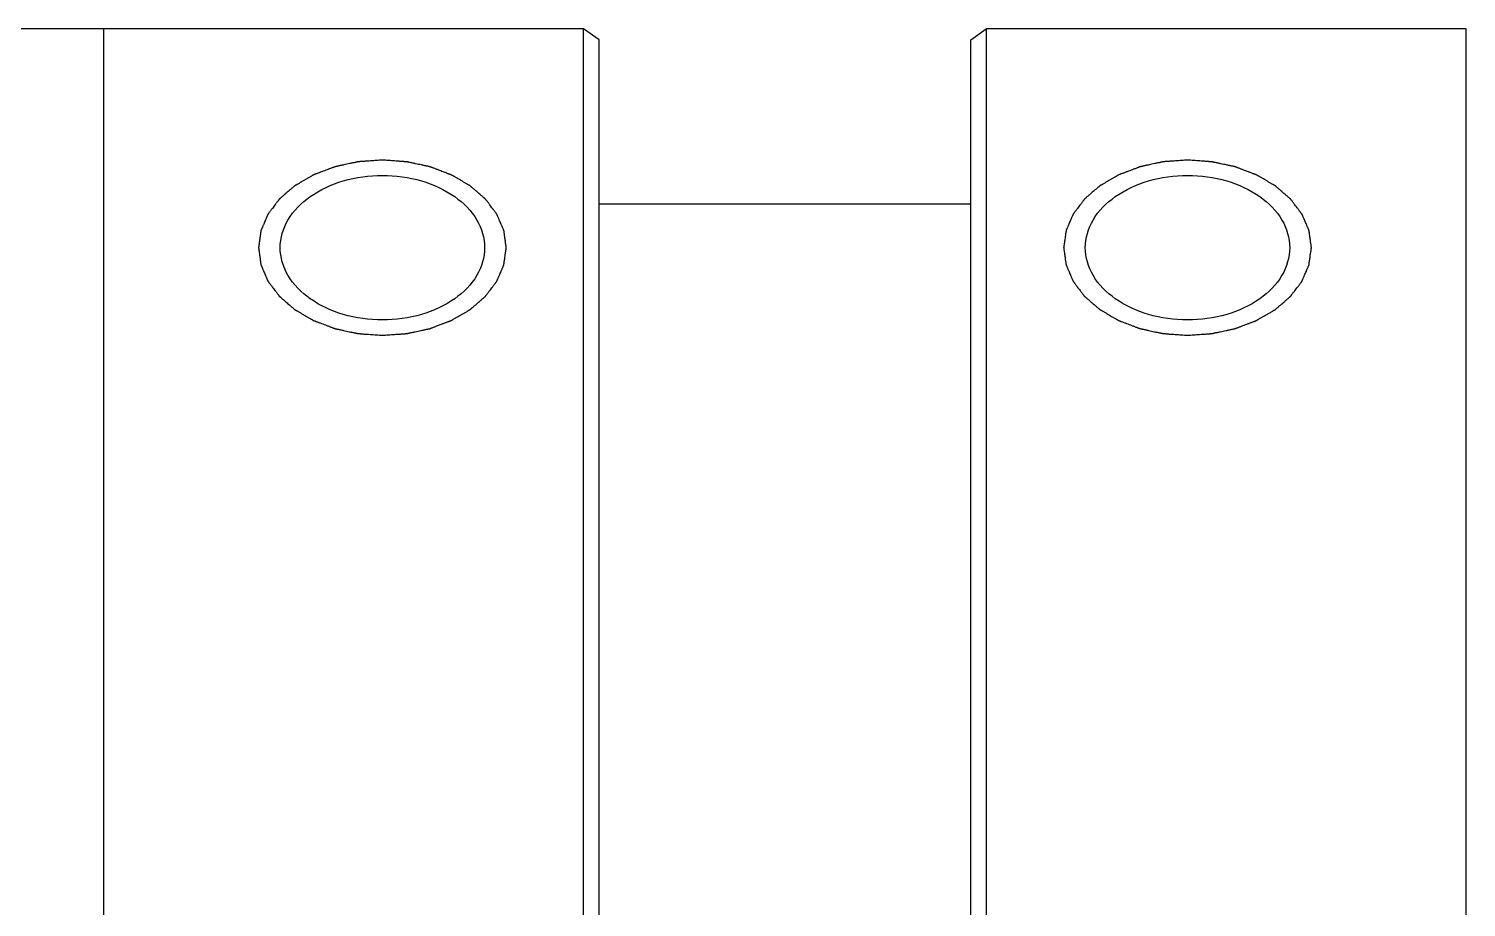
# Model space of a CAD drawing. Header units: millimetres. Extents: x 0 to 594, y 0 to 420.
# Drawn here: x 491.31 to 502.91, y 381.28 to 388.37 of the extents above; entities that cross this region are included whole.
import ezdxf

# ---------------------------------------------------------------- set-up
doc = ezdxf.new("R2010")
doc.units = ezdxf.units.MM
doc.header["$LTSCALE"] = 32.67
doc.layers.get('0').update_dxf_attribs({"linetype": 'CONTINUOUS'})
doc.layers.add('AXIS', color=7, linetype='CONTINUOUS')

msp = doc.modelspace()

# ---------------------------------------------------------------- linework, layer by layer
at = {"color": 7, "linetype": 'CONTINUOUS'}
for p, q in [((495.789, 388.373), (485.914, 388.373)), ((491.914, 332.038), (491.914, 388.373)), ((495.789, 376.087), (495.789, 388.373)), ((495.914, 388.284), (495.789, 388.373)), ((498.914, 388.284), (499.039, 388.373)), ((499.039, 388.373), (499.039, 376.087)), ((502.914, 388.373), (499.039, 388.373)), ((502.914, 332.038), (502.914, 388.373)), ((495.914, 374.584), (495.914, 388.284)), ((498.914, 374.584), (498.914, 388.284)), ((495.914, 386.959), (498.914, 386.959))]:
    msp.add_line(p, q, dxfattribs=at)
at = {"color": 2, "linetype": 'CONTINUOUS'}
for points in [[(494.164, 387.312), (494.148, 387.311), (494.124, 387.309), (494.091, 387.307), (494.067, 387.305), (494.047, 387.304), (494.031, 387.303), (494.019, 387.302), (494.006, 387.301), (493.996, 387.3), (493.988, 387.3), (493.983, 387.3), (493.979, 387.299), (493.976, 387.299), (493.974, 387.299), (493.972, 387.299), (493.97, 387.299), (493.969, 387.298), (493.967, 387.298), (493.964, 387.297), (493.961, 387.297), (493.957, 387.296), (493.952, 387.295), (493.945, 387.293), (493.935, 387.291), (493.923, 387.289), (493.912, 387.286), (493.896, 387.283), (493.877, 387.279), (493.857, 387.275), (493.842, 387.271), (493.83, 387.269), (493.818, 387.266), (493.808, 387.264), (493.801, 387.262), (493.796, 387.261), (493.792, 387.261), (493.789, 387.26), (493.787, 387.259), (493.785, 387.259), (493.784, 387.259), (493.783, 387.259), (493.782, 387.258), (493.782, 387.258), (493.78, 387.258), (493.778, 387.257), (493.775, 387.256), (493.771, 387.254), (493.767, 387.253), (493.76, 387.25), (493.751, 387.247), (493.74, 387.243), (493.729, 387.238), (493.715, 387.233), (493.697, 387.226), (493.679, 387.22), (493.665, 387.214), (493.654, 387.21), (493.643, 387.206), (493.634, 387.203), (493.627, 387.2), (493.622, 387.198), (493.619, 387.197), (493.616, 387.196), (493.614, 387.195), (493.612, 387.195), (493.612, 387.194), (493.611, 387.194), (493.61, 387.194), (493.609, 387.193), (493.608, 387.192), (493.606, 387.191), (493.604, 387.19), (493.6, 387.188), (493.596, 387.186), (493.59, 387.182), (493.582, 387.177), (493.572, 387.172), (493.563, 387.166), (493.55, 387.159), (493.534, 387.149), (493.518, 387.14), (493.505, 387.133), (493.496, 387.127), (493.486, 387.122), (493.478, 387.117), (493.472, 387.113), (493.468, 387.111), (493.464, 387.109), (493.462, 387.108), (493.46, 387.107), (493.459, 387.106), (493.458, 387.105), (493.457, 387.105), (493.457, 387.105), (493.456, 387.104), (493.455, 387.103), (493.453, 387.102), (493.451, 387.1), (493.449, 387.098), (493.445, 387.095), (493.44, 387.091), (493.434, 387.085), (493.426, 387.078), (493.418, 387.072), (493.408, 387.063), (493.395, 387.052), (493.382, 387.041), (493.372, 387.032), (493.364, 387.025), (493.356, 387.018), (493.35, 387.013), (493.345, 387.008), (493.342, 387.006), (493.339, 387.003), (493.337, 387.002), (493.335, 387), (493.334, 386.999), (493.334, 386.999), (493.333, 386.998), (493.333, 386.998), (493.332, 386.997), (493.332, 386.996), (493.33, 386.995), (493.329, 386.993), (493.327, 386.99), (493.325, 386.987), (493.321, 386.982), (493.316, 386.976), (493.31, 386.968), (493.304, 386.96), (493.297, 386.95), (493.287, 386.938), (493.278, 386.925), (493.27, 386.915), (493.264, 386.907), (493.258, 386.9), (493.253, 386.893), (493.25, 386.888), (493.247, 386.885), (493.245, 386.882), (493.244, 386.881), (493.243, 386.879), (493.242, 386.878), (493.241, 386.877), (493.241, 386.877), (493.241, 386.876), (493.24, 386.876), (493.24, 386.874), (493.239, 386.873), (493.238, 386.871), (493.237, 386.868), (493.236, 386.864), (493.233, 386.859), (493.23, 386.852), (493.227, 386.844), (493.223, 386.835), (493.218, 386.824), (493.212, 386.811), (493.207, 386.797), (493.202, 386.786), (493.198, 386.778), (493.195, 386.769), (493.192, 386.763), (493.189, 386.757), (493.188, 386.754), (493.187, 386.751), (493.186, 386.749), (493.185, 386.747), (493.184, 386.746), (493.184, 386.745), (493.184, 386.745), (493.184, 386.744), (493.184, 386.743), (493.184, 386.742), (493.183, 386.74), (493.183, 386.738), (493.183, 386.735), (493.182, 386.732), (493.181, 386.726), (493.18, 386.719), (493.179, 386.71), (493.178, 386.701), (493.176, 386.689), (493.174, 386.675), (493.172, 386.66), (493.17, 386.649), (493.169, 386.64), (493.168, 386.631), (493.167, 386.624), (493.166, 386.618), (493.166, 386.614), (493.165, 386.612), (493.165, 386.609), (493.165, 386.608), (493.164, 386.606), (493.164, 386.606), (493.164, 386.605), (493.164, 386.604), (493.164, 386.604), (493.165, 386.602), (493.165, 386.601), (493.165, 386.599), (493.166, 386.596), (493.166, 386.592), (493.167, 386.586), (493.168, 386.579), (493.169, 386.571), (493.17, 386.562), (493.172, 386.551), (493.174, 386.536), (493.176, 386.522), (493.177, 386.511), (493.178, 386.502), (493.18, 386.493), (493.181, 386.486), (493.181, 386.481), (493.182, 386.477), (493.182, 386.474), (493.183, 386.472), (493.183, 386.47), (493.183, 386.469), (493.183, 386.468), (493.183, 386.468), (493.183, 386.467), (493.184, 386.466), (493.184, 386.465), (493.185, 386.464), (493.186, 386.461), (493.187, 386.459), (493.189, 386.455), (493.191, 386.45), (493.194, 386.443), (493.197, 386.435), (493.201, 386.426), (493.206, 386.415), (493.211, 386.402), (493.217, 386.388), (493.222, 386.377), (493.226, 386.369), (493.229, 386.36), (493.232, 386.353), (493.234, 386.348), (493.236, 386.344), (493.237, 386.342), (493.238, 386.34), (493.239, 386.338), (493.239, 386.337), (493.239, 386.336), (493.24, 386.336), (493.24, 386.335), (493.24, 386.334), (493.241, 386.333), (493.243, 386.332), (493.244, 386.33), (493.246, 386.327), (493.248, 386.324), (493.252, 386.319), (493.257, 386.313), (493.263, 386.305), (493.268, 386.297), (493.276, 386.287), (493.285, 386.275), (493.295, 386.262), (493.303, 386.252), (493.308, 386.244), (493.314, 386.237), (493.319, 386.23), (493.323, 386.225), (493.325, 386.222), (493.327, 386.219), (493.328, 386.217), (493.33, 386.216), (493.33, 386.215), (493.331, 386.214), (493.331, 386.214), (493.332, 386.213), (493.332, 386.213), (493.334, 386.212), (493.335, 386.21), (493.337, 386.209), (493.34, 386.206), (493.343, 386.203), (493.348, 386.199), (493.355, 386.193), (493.363, 386.187), (493.371, 386.18), (493.381, 386.171), (493.394, 386.159), (493.407, 386.148), (493.418, 386.139), (493.426, 386.132), (493.434, 386.125), (493.44, 386.12), (493.445, 386.115), (493.449, 386.112), (493.451, 386.11), (493.453, 386.108), (493.455, 386.107), (493.456, 386.106), (493.457, 386.105), (493.457, 386.105), (493.458, 386.105), (493.458, 386.104), (493.46, 386.103), (493.462, 386.102), (493.464, 386.101), (493.467, 386.099), (493.471, 386.097), (493.478, 386.093), (493.485, 386.089), (493.495, 386.083), (493.504, 386.078), (493.517, 386.07), (493.533, 386.061), (493.548, 386.052), (493.561, 386.045), (493.57, 386.039), (493.58, 386.034), (493.587, 386.029), (493.594, 386.026), (493.598, 386.023), (493.601, 386.021), (493.603, 386.02), (493.605, 386.019), (493.607, 386.018), (493.607, 386.018), (493.608, 386.017), (493.609, 386.017), (493.609, 386.017), (493.611, 386.016), (493.613, 386.015), (493.616, 386.014), (493.62, 386.013), (493.624, 386.011), (493.631, 386.009), (493.64, 386.005), (493.651, 386.001), (493.662, 385.997), (493.676, 385.992), (493.694, 385.985), (493.712, 385.978), (493.726, 385.973), (493.737, 385.968), (493.748, 385.964), (493.757, 385.961), (493.764, 385.958), (493.768, 385.957), (493.772, 385.955), (493.775, 385.954), (493.777, 385.953), (493.778, 385.953), (493.779, 385.952), (493.78, 385.952), (493.781, 385.952), (493.782, 385.952), (493.783, 385.951), (493.786, 385.951), (493.789, 385.95), (493.793, 385.949), (493.797, 385.948), (493.805, 385.947), (493.815, 385.945), (493.827, 385.942), (493.838, 385.94), (493.854, 385.936), (493.873, 385.932), (493.893, 385.928), (493.908, 385.924), (493.92, 385.922), (493.932, 385.919), (493.941, 385.917), (493.949, 385.916), (493.954, 385.915), (493.958, 385.914), (493.961, 385.913), (493.963, 385.913), (493.965, 385.912), (493.967, 385.912), (493.968, 385.912), (493.97, 385.912), (493.973, 385.911), (493.976, 385.911), (493.98, 385.911), (493.985, 385.911), (493.993, 385.91), (494.004, 385.909), (494.016, 385.908), (494.028, 385.907), (494.045, 385.906), (494.065, 385.905), (494.09, 385.903), (494.123, 385.901), (494.148, 385.899), (494.164, 385.898)], [(494.164, 385.898), (494.18, 385.899), (494.205, 385.901), (494.237, 385.903), (494.261, 385.905), (494.282, 385.906), (494.298, 385.907), (494.31, 385.908), (494.322, 385.909), (494.332, 385.91), (494.34, 385.91), (494.345, 385.91), (494.349, 385.911), (494.352, 385.911), (494.355, 385.911), (494.357, 385.911), (494.358, 385.911), (494.36, 385.912), (494.362, 385.912), (494.364, 385.913), (494.367, 385.913), (494.371, 385.914), (494.376, 385.915), (494.384, 385.917), (494.393, 385.919), (494.405, 385.921), (494.417, 385.924), (494.432, 385.927), (494.452, 385.931), (494.471, 385.935), (494.487, 385.939), (494.499, 385.941), (494.51, 385.944), (494.52, 385.946), (494.528, 385.947), (494.533, 385.949), (494.537, 385.949), (494.539, 385.95), (494.542, 385.951), (494.544, 385.951), (494.545, 385.951), (494.545, 385.951), (494.546, 385.951), (494.547, 385.952), (494.548, 385.952), (494.551, 385.953), (494.553, 385.954), (494.557, 385.956), (494.561, 385.957), (494.569, 385.96), (494.578, 385.963), (494.588, 385.967), (494.599, 385.971), (494.613, 385.977), (494.631, 385.984), (494.649, 385.99), (494.664, 385.996), (494.675, 386), (494.685, 386.004), (494.694, 386.007), (494.701, 386.01), (494.706, 386.012), (494.71, 386.013), (494.712, 386.014), (494.714, 386.015), (494.716, 386.015), (494.717, 386.016), (494.718, 386.016), (494.718, 386.016), (494.719, 386.017), (494.72, 386.018), (494.722, 386.019), (494.725, 386.02), (494.728, 386.022), (494.732, 386.024), (494.738, 386.028), (494.746, 386.033), (494.756, 386.038), (494.766, 386.044), (494.778, 386.051), (494.794, 386.06), (494.81, 386.07), (494.823, 386.077), (494.833, 386.083), (494.842, 386.088), (494.851, 386.093), (494.857, 386.097), (494.861, 386.099), (494.864, 386.101), (494.867, 386.102), (494.869, 386.103), (494.87, 386.104), (494.871, 386.105), (494.871, 386.105), (494.872, 386.105), (494.872, 386.106), (494.874, 386.107), (494.875, 386.108), (494.877, 386.11), (494.88, 386.112), (494.883, 386.115), (494.888, 386.119), (494.895, 386.125), (494.902, 386.132), (494.91, 386.138), (494.92, 386.147), (494.933, 386.158), (494.946, 386.169), (494.956, 386.178), (494.964, 386.185), (494.972, 386.192), (494.978, 386.197), (494.984, 386.202), (494.987, 386.204), (494.989, 386.207), (494.991, 386.208), (494.993, 386.21), (494.994, 386.211), (494.995, 386.211), (494.995, 386.212), (494.996, 386.212), (494.996, 386.213), (494.997, 386.214), (494.998, 386.215), (495, 386.217), (495.001, 386.22), (495.004, 386.223), (495.008, 386.228), (495.012, 386.234), (495.018, 386.242), (495.024, 386.25), (495.032, 386.26), (495.041, 386.272), (495.051, 386.285), (495.059, 386.295), (495.064, 386.303), (495.07, 386.31), (495.075, 386.317), (495.079, 386.322), (495.081, 386.325), (495.083, 386.328), (495.085, 386.329), (495.086, 386.331), (495.087, 386.332), (495.087, 386.333), (495.087, 386.333), (495.088, 386.334), (495.088, 386.334), (495.088, 386.336), (495.089, 386.337), (495.09, 386.339), (495.091, 386.342), (495.093, 386.346), (495.095, 386.351), (495.098, 386.358), (495.102, 386.366), (495.105, 386.374), (495.11, 386.385), (495.116, 386.399), (495.122, 386.413), (495.127, 386.424), (495.13, 386.432), (495.134, 386.44), (495.137, 386.447), (495.139, 386.453), (495.141, 386.456), (495.142, 386.459), (495.143, 386.461), (495.143, 386.463), (495.144, 386.464), (495.144, 386.465), (495.145, 386.465), (495.145, 386.466), (495.145, 386.466), (495.145, 386.468), (495.145, 386.47), (495.145, 386.472), (495.146, 386.475), (495.146, 386.478), (495.147, 386.484), (495.148, 386.491), (495.149, 386.5), (495.151, 386.509), (495.152, 386.521), (495.154, 386.535), (495.156, 386.55), (495.158, 386.561), (495.159, 386.57), (495.161, 386.579), (495.162, 386.586), (495.162, 386.592), (495.163, 386.596), (495.163, 386.598), (495.164, 386.601), (495.164, 386.602), (495.164, 386.604), (495.164, 386.604), (495.164, 386.605), (495.164, 386.606), (495.164, 386.606), (495.164, 386.607), (495.164, 386.609), (495.163, 386.611), (495.163, 386.614), (495.162, 386.618), (495.162, 386.624), (495.161, 386.631), (495.159, 386.639), (495.158, 386.648), (495.157, 386.659), (495.155, 386.674), (495.153, 386.688), (495.151, 386.699), (495.15, 386.708), (495.149, 386.717), (495.148, 386.724), (495.147, 386.729), (495.146, 386.733), (495.146, 386.736), (495.146, 386.738), (495.146, 386.74), (495.145, 386.741), (495.145, 386.742), (495.145, 386.742), (495.145, 386.743), (495.145, 386.744), (495.144, 386.745), (495.143, 386.746), (495.143, 386.749), (495.141, 386.751), (495.14, 386.755), (495.138, 386.76), (495.135, 386.767), (495.131, 386.775), (495.128, 386.784), (495.123, 386.795), (495.117, 386.808), (495.111, 386.822), (495.106, 386.833), (495.103, 386.841), (495.099, 386.85), (495.096, 386.857), (495.094, 386.862), (495.093, 386.865), (495.091, 386.868), (495.091, 386.87), (495.09, 386.872), (495.089, 386.873), (495.089, 386.874), (495.089, 386.874), (495.088, 386.875), (495.088, 386.876), (495.087, 386.877), (495.086, 386.878), (495.084, 386.88), (495.083, 386.883), (495.08, 386.886), (495.076, 386.891), (495.072, 386.897), (495.066, 386.905), (495.06, 386.913), (495.052, 386.923), (495.043, 386.935), (495.033, 386.948), (495.026, 386.958), (495.02, 386.966), (495.014, 386.973), (495.01, 386.98), (495.006, 386.985), (495.003, 386.988), (495.001, 386.991), (495, 386.992), (494.999, 386.994), (494.998, 386.995), (494.997, 386.996), (494.997, 386.996), (494.997, 386.997), (494.996, 386.997), (494.995, 386.998), (494.993, 387), (494.991, 387.001), (494.989, 387.004), (494.985, 387.006), (494.98, 387.011), (494.974, 387.017), (494.966, 387.023), (494.958, 387.03), (494.947, 387.039), (494.934, 387.051), (494.921, 387.062), (494.911, 387.071), (494.903, 387.078), (494.895, 387.085), (494.888, 387.09), (494.883, 387.095), (494.88, 387.098), (494.877, 387.1), (494.875, 387.102), (494.874, 387.103), (494.872, 387.104), (494.872, 387.105), (494.871, 387.105), (494.871, 387.105), (494.87, 387.106), (494.869, 387.107), (494.867, 387.108), (494.864, 387.109), (494.861, 387.111), (494.857, 387.113), (494.851, 387.117), (494.843, 387.121), (494.834, 387.127), (494.824, 387.132), (494.812, 387.14), (494.796, 387.149), (494.78, 387.158), (494.768, 387.165), (494.758, 387.171), (494.749, 387.176), (494.741, 387.181), (494.735, 387.184), (494.731, 387.187), (494.728, 387.188), (494.725, 387.19), (494.723, 387.191), (494.722, 387.192), (494.721, 387.192), (494.721, 387.193), (494.72, 387.193), (494.719, 387.193), (494.717, 387.194), (494.715, 387.195), (494.712, 387.196), (494.709, 387.197), (494.704, 387.199), (494.697, 387.201), (494.688, 387.205), (494.678, 387.209), (494.667, 387.213), (494.652, 387.218), (494.635, 387.225), (494.617, 387.232), (494.602, 387.237), (494.592, 387.241), (494.581, 387.246), (494.572, 387.249), (494.565, 387.252), (494.56, 387.253), (494.557, 387.255), (494.554, 387.256), (494.552, 387.257), (494.55, 387.257), (494.549, 387.258), (494.549, 387.258), (494.548, 387.258), (494.547, 387.258), (494.545, 387.259), (494.543, 387.259), (494.54, 387.26), (494.536, 387.261), (494.531, 387.262), (494.523, 387.263), (494.514, 387.265), (494.502, 387.268), (494.49, 387.27), (494.475, 387.274), (494.455, 387.278), (494.436, 387.282), (494.42, 387.286), (494.409, 387.288), (494.397, 387.291), (494.387, 387.293), (494.379, 387.294), (494.375, 387.295), (494.371, 387.296), (494.368, 387.297), (494.365, 387.297), (494.363, 387.298), (494.362, 387.298), (494.36, 387.298), (494.358, 387.298), (494.356, 387.299), (494.353, 387.299), (494.348, 387.299), (494.343, 387.299), (494.335, 387.3), (494.325, 387.301), (494.312, 387.302), (494.3, 387.302), (494.284, 387.304), (494.263, 387.305), (494.238, 387.307), (494.205, 387.309), (494.181, 387.311), (494.164, 387.312)], [(500.664, 387.312), (500.648, 387.311), (500.624, 387.309), (500.591, 387.307), (500.567, 387.305), (500.547, 387.304), (500.531, 387.303), (500.519, 387.302), (500.506, 387.301), (500.496, 387.3), (500.488, 387.3), (500.483, 387.3), (500.479, 387.299), (500.476, 387.299), (500.474, 387.299), (500.472, 387.299), (500.47, 387.299), (500.469, 387.298), (500.467, 387.298), (500.464, 387.297), (500.461, 387.297), (500.457, 387.296), (500.452, 387.295), (500.445, 387.293), (500.435, 387.291), (500.423, 387.289), (500.412, 387.286), (500.396, 387.283), (500.377, 387.279), (500.357, 387.275), (500.342, 387.271), (500.33, 387.269), (500.318, 387.266), (500.308, 387.264), (500.301, 387.262), (500.296, 387.261), (500.292, 387.261), (500.289, 387.26), (500.287, 387.259), (500.285, 387.259), (500.284, 387.259), (500.283, 387.259), (500.282, 387.258), (500.282, 387.258), (500.28, 387.258), (500.278, 387.257), (500.275, 387.256), (500.271, 387.254), (500.267, 387.253), (500.26, 387.25), (500.251, 387.247), (500.24, 387.243), (500.229, 387.238), (500.215, 387.233), (500.197, 387.226), (500.179, 387.22), (500.165, 387.214), (500.154, 387.21), (500.143, 387.206), (500.134, 387.203), (500.127, 387.2), (500.122, 387.198), (500.119, 387.197), (500.116, 387.196), (500.114, 387.195), (500.112, 387.195), (500.112, 387.194), (500.111, 387.194), (500.11, 387.194), (500.109, 387.193), (500.108, 387.192), (500.106, 387.191), (500.104, 387.19), (500.1, 387.188), (500.096, 387.186), (500.09, 387.182), (500.082, 387.177), (500.072, 387.172), (500.063, 387.166), (500.05, 387.159), (500.034, 387.149), (500.018, 387.14), (500.005, 387.133), (499.996, 387.127), (499.986, 387.122), (499.978, 387.117), (499.972, 387.113), (499.968, 387.111), (499.964, 387.109), (499.962, 387.108), (499.96, 387.107), (499.959, 387.106), (499.958, 387.105), (499.957, 387.105), (499.957, 387.105), (499.956, 387.104), (499.955, 387.103), (499.953, 387.102), (499.951, 387.1), (499.949, 387.098), (499.945, 387.095), (499.94, 387.091), (499.934, 387.085), (499.926, 387.078), (499.918, 387.072), (499.908, 387.063), (499.895, 387.052), (499.882, 387.041), (499.872, 387.032), (499.864, 387.025), (499.856, 387.018), (499.85, 387.013), (499.845, 387.008), (499.842, 387.006), (499.839, 387.003), (499.837, 387.002), (499.835, 387), (499.834, 386.999), (499.834, 386.999), (499.833, 386.998), (499.833, 386.998), (499.832, 386.997), (499.832, 386.996), (499.83, 386.995), (499.829, 386.993), (499.827, 386.99), (499.825, 386.987), (499.821, 386.982), (499.816, 386.976), (499.81, 386.968), (499.804, 386.96), (499.797, 386.95), (499.787, 386.938), (499.778, 386.925), (499.77, 386.915), (499.764, 386.907), (499.758, 386.9), (499.753, 386.893), (499.75, 386.888), (499.747, 386.885), (499.745, 386.882), (499.744, 386.881), (499.743, 386.879), (499.742, 386.878), (499.741, 386.877), (499.741, 386.877), (499.741, 386.876), (499.74, 386.876), (499.74, 386.874), (499.739, 386.873), (499.738, 386.871), (499.737, 386.868), (499.736, 386.864), (499.733, 386.859), (499.73, 386.852), (499.727, 386.844), (499.723, 386.835), (499.718, 386.824), (499.712, 386.811), (499.707, 386.797), (499.702, 386.786), (499.698, 386.778), (499.695, 386.769), (499.692, 386.763), (499.689, 386.757), (499.688, 386.754), (499.687, 386.751), (499.686, 386.749), (499.685, 386.747), (499.684, 386.746), (499.684, 386.745), (499.684, 386.745), (499.684, 386.744), (499.684, 386.743), (499.684, 386.742), (499.683, 386.74), (499.683, 386.738), (499.683, 386.735), (499.682, 386.732), (499.681, 386.726), (499.68, 386.719), (499.679, 386.71), (499.678, 386.701), (499.676, 386.689), (499.674, 386.675), (499.672, 386.66), (499.67, 386.649), (499.669, 386.64), (499.668, 386.631), (499.667, 386.624), (499.666, 386.618), (499.666, 386.614), (499.665, 386.612), (499.665, 386.609), (499.665, 386.608), (499.664, 386.606), (499.664, 386.606), (499.664, 386.605), (499.664, 386.604), (499.664, 386.604), (499.665, 386.602), (499.665, 386.601), (499.665, 386.599), (499.666, 386.596), (499.666, 386.592), (499.667, 386.586), (499.668, 386.579), (499.669, 386.571), (499.67, 386.562), (499.672, 386.551), (499.674, 386.536), (499.676, 386.522), (499.677, 386.511), (499.678, 386.502), (499.68, 386.493), (499.681, 386.486), (499.681, 386.481), (499.682, 386.477), (499.682, 386.474), (499.683, 386.472), (499.683, 386.47), (499.683, 386.469), (499.683, 386.468), (499.683, 386.468), (499.683, 386.467), (499.684, 386.466), (499.684, 386.465), (499.685, 386.464), (499.686, 386.461), (499.687, 386.459), (499.689, 386.455), (499.691, 386.45), (499.694, 386.443), (499.697, 386.435), (499.701, 386.426), (499.706, 386.415), (499.711, 386.402), (499.717, 386.388), (499.722, 386.377), (499.726, 386.369), (499.729, 386.36), (499.732, 386.353), (499.734, 386.348), (499.736, 386.344), (499.737, 386.342), (499.738, 386.34), (499.739, 386.338), (499.739, 386.337), (499.739, 386.336), (499.74, 386.336), (499.74, 386.335), (499.74, 386.334), (499.741, 386.333), (499.743, 386.332), (499.744, 386.33), (499.746, 386.327), (499.748, 386.324), (499.752, 386.319), (499.757, 386.313), (499.763, 386.305), (499.768, 386.297), (499.776, 386.287), (499.785, 386.275), (499.795, 386.262), (499.803, 386.252), (499.808, 386.244), (499.814, 386.237), (499.819, 386.23), (499.823, 386.225), (499.825, 386.222), (499.827, 386.219), (499.828, 386.217), (499.83, 386.216), (499.83, 386.215), (499.831, 386.214), (499.831, 386.214), (499.832, 386.213), (499.832, 386.213), (499.834, 386.212), (499.835, 386.21), (499.837, 386.209), (499.84, 386.206), (499.843, 386.203), (499.848, 386.199), (499.855, 386.193), (499.863, 386.187), (499.871, 386.18), (499.881, 386.171), (499.894, 386.159), (499.907, 386.148), (499.918, 386.139), (499.926, 386.132), (499.934, 386.125), (499.94, 386.12), (499.945, 386.115), (499.949, 386.112), (499.951, 386.11), (499.953, 386.108), (499.955, 386.107), (499.956, 386.106), (499.957, 386.105), (499.957, 386.105), (499.958, 386.105), (499.958, 386.104), (499.96, 386.103), (499.962, 386.102), (499.964, 386.101), (499.967, 386.099), (499.971, 386.097), (499.978, 386.093), (499.985, 386.089), (499.995, 386.083), (500.004, 386.078), (500.017, 386.07), (500.033, 386.061), (500.048, 386.052), (500.061, 386.045), (500.07, 386.039), (500.08, 386.034), (500.087, 386.029), (500.094, 386.026), (500.098, 386.023), (500.101, 386.021), (500.103, 386.02), (500.105, 386.019), (500.107, 386.018), (500.107, 386.018), (500.108, 386.017), (500.109, 386.017), (500.109, 386.017), (500.111, 386.016), (500.113, 386.015), (500.116, 386.014), (500.12, 386.013), (500.124, 386.011), (500.131, 386.009), (500.14, 386.005), (500.151, 386.001), (500.162, 385.997), (500.176, 385.992), (500.194, 385.985), (500.212, 385.978), (500.226, 385.973), (500.237, 385.968), (500.248, 385.964), (500.257, 385.961), (500.264, 385.958), (500.268, 385.957), (500.272, 385.955), (500.275, 385.954), (500.277, 385.953), (500.278, 385.953), (500.279, 385.952), (500.28, 385.952), (500.281, 385.952), (500.282, 385.952), (500.283, 385.951), (500.286, 385.951), (500.289, 385.95), (500.293, 385.949), (500.297, 385.948), (500.305, 385.947), (500.315, 385.945), (500.327, 385.942), (500.338, 385.94), (500.354, 385.936), (500.373, 385.932), (500.393, 385.928), (500.408, 385.924), (500.42, 385.922), (500.432, 385.919), (500.441, 385.917), (500.449, 385.916), (500.454, 385.915), (500.458, 385.914), (500.461, 385.913), (500.463, 385.913), (500.465, 385.912), (500.467, 385.912), (500.468, 385.912), (500.47, 385.912), (500.473, 385.911), (500.476, 385.911), (500.48, 385.911), (500.485, 385.911), (500.493, 385.91), (500.504, 385.909), (500.516, 385.908), (500.528, 385.907), (500.545, 385.906), (500.565, 385.905), (500.59, 385.903), (500.623, 385.901), (500.648, 385.899), (500.664, 385.898)], [(500.664, 385.898), (500.68, 385.899), (500.705, 385.901), (500.737, 385.903), (500.761, 385.905), (500.782, 385.906), (500.798, 385.907), (500.81, 385.908), (500.822, 385.909), (500.832, 385.91), (500.84, 385.91), (500.845, 385.91), (500.849, 385.911), (500.852, 385.911), (500.855, 385.911), (500.857, 385.911), (500.858, 385.911), (500.86, 385.912), (500.862, 385.912), (500.864, 385.913), (500.867, 385.913), (500.871, 385.914), (500.876, 385.915), (500.884, 385.917), (500.893, 385.919), (500.905, 385.921), (500.917, 385.924), (500.932, 385.927), (500.952, 385.931), (500.971, 385.935), (500.987, 385.939), (500.999, 385.941), (501.01, 385.944), (501.02, 385.946), (501.028, 385.947), (501.033, 385.949), (501.037, 385.949), (501.039, 385.95), (501.042, 385.951), (501.044, 385.951), (501.045, 385.951), (501.045, 385.951), (501.046, 385.951), (501.047, 385.952), (501.048, 385.952), (501.051, 385.953), (501.053, 385.954), (501.057, 385.956), (501.061, 385.957), (501.069, 385.96), (501.078, 385.963), (501.088, 385.967), (501.099, 385.971), (501.113, 385.977), (501.131, 385.984), (501.149, 385.99), (501.164, 385.996), (501.175, 386), (501.185, 386.004), (501.194, 386.007), (501.201, 386.01), (501.206, 386.012), (501.21, 386.013), (501.212, 386.014), (501.214, 386.015), (501.216, 386.015), (501.217, 386.016), (501.218, 386.016), (501.218, 386.016), (501.219, 386.017), (501.22, 386.018), (501.222, 386.019), (501.225, 386.02), (501.228, 386.022), (501.232, 386.024), (501.238, 386.028), (501.246, 386.033), (501.256, 386.038), (501.266, 386.044), (501.278, 386.051), (501.294, 386.06), (501.31, 386.07), (501.323, 386.077), (501.333, 386.083), (501.342, 386.088), (501.351, 386.093), (501.357, 386.097), (501.361, 386.099), (501.364, 386.101), (501.367, 386.102), (501.369, 386.103), (501.37, 386.104), (501.371, 386.105), (501.371, 386.105), (501.372, 386.105), (501.372, 386.106), (501.374, 386.107), (501.375, 386.108), (501.377, 386.11), (501.38, 386.112), (501.383, 386.115), (501.388, 386.119), (501.395, 386.125), (501.402, 386.132), (501.41, 386.138), (501.42, 386.147), (501.433, 386.158), (501.446, 386.169), (501.456, 386.178), (501.464, 386.185), (501.472, 386.192), (501.478, 386.197), (501.484, 386.202), (501.487, 386.204), (501.489, 386.207), (501.491, 386.208), (501.493, 386.21), (501.494, 386.211), (501.495, 386.211), (501.495, 386.212), (501.496, 386.212), (501.496, 386.213), (501.497, 386.214), (501.498, 386.215), (501.5, 386.217), (501.501, 386.22), (501.504, 386.223), (501.508, 386.228), (501.512, 386.234), (501.518, 386.242), (501.524, 386.25), (501.532, 386.26), (501.541, 386.272), (501.551, 386.285), (501.559, 386.295), (501.564, 386.303), (501.57, 386.31), (501.575, 386.317), (501.579, 386.322), (501.581, 386.325), (501.583, 386.328), (501.585, 386.329), (501.586, 386.331), (501.587, 386.332), (501.587, 386.333), (501.587, 386.333), (501.588, 386.334), (501.588, 386.334), (501.588, 386.336), (501.589, 386.337), (501.59, 386.339), (501.591, 386.342), (501.593, 386.346), (501.595, 386.351), (501.598, 386.358), (501.602, 386.366), (501.605, 386.374), (501.61, 386.385), (501.616, 386.399), (501.622, 386.413), (501.627, 386.424), (501.63, 386.432), (501.634, 386.44), (501.637, 386.447), (501.639, 386.453), (501.641, 386.456), (501.642, 386.459), (501.643, 386.461), (501.643, 386.463), (501.644, 386.464), (501.644, 386.465), (501.645, 386.465), (501.645, 386.466), (501.645, 386.466), (501.645, 386.468), (501.645, 386.47), (501.645, 386.472), (501.646, 386.475), (501.646, 386.478), (501.647, 386.484), (501.648, 386.491), (501.649, 386.5), (501.651, 386.509), (501.652, 386.521), (501.654, 386.535), (501.656, 386.55), (501.658, 386.561), (501.659, 386.57), (501.661, 386.579), (501.662, 386.586), (501.662, 386.592), (501.663, 386.596), (501.663, 386.598), (501.664, 386.601), (501.664, 386.602), (501.664, 386.604), (501.664, 386.604), (501.664, 386.605), (501.664, 386.606), (501.664, 386.606), (501.664, 386.607), (501.664, 386.609), (501.663, 386.611), (501.663, 386.614), (501.662, 386.618), (501.662, 386.624), (501.661, 386.631), (501.659, 386.639), (501.658, 386.648), (501.657, 386.659), (501.655, 386.674), (501.653, 386.688), (501.651, 386.699), (501.65, 386.708), (501.649, 386.717), (501.648, 386.724), (501.647, 386.729), (501.646, 386.733), (501.646, 386.736), (501.646, 386.738), (501.646, 386.74), (501.645, 386.741), (501.645, 386.742), (501.645, 386.742), (501.645, 386.743), (501.645, 386.744), (501.644, 386.745), (501.643, 386.746), (501.643, 386.749), (501.641, 386.751), (501.64, 386.755), (501.638, 386.76), (501.635, 386.767), (501.631, 386.775), (501.628, 386.784), (501.623, 386.795), (501.617, 386.808), (501.611, 386.822), (501.606, 386.833), (501.603, 386.841), (501.599, 386.85), (501.596, 386.857), (501.594, 386.862), (501.593, 386.865), (501.591, 386.868), (501.591, 386.87), (501.59, 386.872), (501.589, 386.873), (501.589, 386.874), (501.589, 386.874), (501.588, 386.875), (501.588, 386.876), (501.587, 386.877), (501.586, 386.878), (501.584, 386.88), (501.583, 386.883), (501.58, 386.886), (501.576, 386.891), (501.572, 386.897), (501.566, 386.905), (501.56, 386.913), (501.552, 386.923), (501.543, 386.935), (501.533, 386.948), (501.526, 386.958), (501.52, 386.966), (501.514, 386.973), (501.51, 386.98), (501.506, 386.985), (501.503, 386.988), (501.501, 386.991), (501.5, 386.992), (501.499, 386.994), (501.498, 386.995), (501.497, 386.996), (501.497, 386.996), (501.497, 386.997), (501.496, 386.997), (501.495, 386.998), (501.493, 387), (501.491, 387.001), (501.489, 387.004), (501.485, 387.006), (501.48, 387.011), (501.474, 387.017), (501.466, 387.023), (501.458, 387.03), (501.447, 387.039), (501.434, 387.051), (501.421, 387.062), (501.411, 387.071), (501.403, 387.078), (501.395, 387.085), (501.388, 387.09), (501.383, 387.095), (501.38, 387.098), (501.377, 387.1), (501.375, 387.102), (501.374, 387.103), (501.372, 387.104), (501.372, 387.105), (501.371, 387.105), (501.371, 387.105), (501.37, 387.106), (501.369, 387.107), (501.367, 387.108), (501.364, 387.109), (501.361, 387.111), (501.357, 387.113), (501.351, 387.117), (501.343, 387.121), (501.334, 387.127), (501.324, 387.132), (501.312, 387.14), (501.296, 387.149), (501.28, 387.158), (501.268, 387.165), (501.258, 387.171), (501.249, 387.176), (501.241, 387.181), (501.235, 387.184), (501.231, 387.187), (501.228, 387.188), (501.225, 387.19), (501.223, 387.191), (501.222, 387.192), (501.221, 387.192), (501.221, 387.193), (501.22, 387.193), (501.219, 387.193), (501.217, 387.194), (501.215, 387.195), (501.212, 387.196), (501.209, 387.197), (501.204, 387.199), (501.197, 387.201), (501.188, 387.205), (501.178, 387.209), (501.167, 387.213), (501.152, 387.218), (501.135, 387.225), (501.117, 387.232), (501.102, 387.237), (501.092, 387.241), (501.081, 387.246), (501.072, 387.249), (501.065, 387.252), (501.06, 387.253), (501.057, 387.255), (501.054, 387.256), (501.052, 387.257), (501.05, 387.257), (501.049, 387.258), (501.049, 387.258), (501.048, 387.258), (501.047, 387.258), (501.045, 387.259), (501.043, 387.259), (501.04, 387.26), (501.036, 387.261), (501.031, 387.262), (501.023, 387.263), (501.014, 387.265), (501.002, 387.268), (500.99, 387.27), (500.975, 387.274), (500.955, 387.278), (500.936, 387.282), (500.92, 387.286), (500.909, 387.288), (500.897, 387.291), (500.887, 387.293), (500.879, 387.294), (500.875, 387.295), (500.871, 387.296), (500.868, 387.297), (500.865, 387.297), (500.863, 387.298), (500.862, 387.298), (500.86, 387.298), (500.858, 387.298), (500.856, 387.299), (500.853, 387.299), (500.848, 387.299), (500.843, 387.299), (500.835, 387.3), (500.825, 387.301), (500.812, 387.302), (500.8, 387.302), (500.784, 387.304), (500.763, 387.305), (500.738, 387.307), (500.705, 387.309), (500.681, 387.311), (500.664, 387.312)]]:
    msp.add_open_spline(points, degree=3, knots=[0, 0, 0, 0, 0.015625, 0.023438, 0.03125, 0.039062, 0.042969, 0.046875, 0.050781, 0.054688, 0.056641, 0.058594, 0.05957, 0.060547, 0.061523, 0.062012, 0.0625, 0.062988, 0.063477, 0.064453, 0.06543, 0.066406, 0.068359, 0.070312, 0.074219, 0.078125, 0.082031, 0.085938, 0.09375, 0.101562, 0.105469, 0.109375, 0.113281, 0.117188, 0.119141, 0.121094, 0.12207, 0.123047, 0.124023, 0.124512, 0.124756, 0.125, 0.125244, 0.125488, 0.125977, 0.126953, 0.12793, 0.128906, 0.130859, 0.132812, 0.136719, 0.140625, 0.144531, 0.148438, 0.15625, 0.164062, 0.167969, 0.171875, 0.175781, 0.179688, 0.181641, 0.183594, 0.18457, 0.185547, 0.186523, 0.187012, 0.187256, 0.1875, 0.187744, 0.187988, 0.188477, 0.189453, 0.19043, 0.191406, 0.193359, 0.195312, 0.199219, 0.203125, 0.207031, 0.210938, 0.21875, 0.226562, 0.230469, 0.234375, 0.238281, 0.242188, 0.244141, 0.246094, 0.24707, 0.248047, 0.249023, 0.249512, 0.249756, 0.25, 0.250244, 0.250488, 0.250977, 0.251953, 0.25293, 0.253906, 0.255859, 0.257812, 0.261719, 0.265625, 0.269531, 0.273438, 0.28125, 0.289062, 0.292969, 0.296875, 0.300781, 0.304688, 0.306641, 0.308594, 0.30957, 0.310547, 0.311523, 0.312012, 0.312256, 0.3125, 0.312744, 0.312988, 0.313477, 0.314453, 0.31543, 0.316406, 0.318359, 0.320312, 0.324219, 0.328125, 0.332031, 0.335938, 0.34375, 0.351562, 0.355469, 0.359375, 0.363281, 0.367188, 0.369141, 0.371094, 0.37207, 0.373047, 0.374023, 0.374512, 0.374756, 0.375, 0.375244, 0.375488, 0.375977, 0.376953, 0.37793, 0.378906, 0.380859, 0.382812, 0.386719, 0.390625, 0.394531, 0.398438, 0.40625, 0.414062, 0.417969, 0.421875, 0.425781, 0.429688, 0.431641, 0.433594, 0.43457, 0.435547, 0.436523, 0.437012, 0.437256, 0.4375, 0.437744, 0.437988, 0.438477, 0.439453, 0.44043, 0.441406, 0.443359, 0.445312, 0.449219, 0.453125, 0.457031, 0.460938, 0.46875, 0.476562, 0.480469, 0.484375, 0.488281, 0.492188, 0.494141, 0.496094, 0.49707, 0.498047, 0.499023, 0.499512, 0.499756, 0.5, 0.500244, 0.500488, 0.500977, 0.501953, 0.50293, 0.503906, 0.505859, 0.507812, 0.511719, 0.515625, 0.519531, 0.523438, 0.53125, 0.539062, 0.542969, 0.546875, 0.550781, 0.554688, 0.556641, 0.558594, 0.55957, 0.560547, 0.561523, 0.562012, 0.562256, 0.5625, 0.562744, 0.562988, 0.563477, 0.564453, 0.56543, 0.566406, 0.568359, 0.570312, 0.574219, 0.578125, 0.582031, 0.585938, 0.59375, 0.601562, 0.605469, 0.609375, 0.613281, 0.617188, 0.619141, 0.621094, 0.62207, 0.623047, 0.624023, 0.624512, 0.624756, 0.625, 0.625244, 0.625488, 0.625977, 0.626953, 0.62793, 0.628906, 0.630859, 0.632812, 0.636719, 0.640625, 0.644531, 0.648438, 0.65625, 0.664062, 0.667969, 0.671875, 0.675781, 0.679688, 0.681641, 0.683594, 0.68457, 0.685547, 0.686523, 0.687012, 0.687256, 0.6875, 0.687744, 0.687988, 0.688477, 0.689453, 0.69043, 0.691406, 0.693359, 0.695312, 0.699219, 0.703125, 0.707031, 0.710938, 0.71875, 0.726562, 0.730469, 0.734375, 0.738281, 0.742188, 0.744141, 0.746094, 0.74707, 0.748047, 0.749023, 0.749512, 0.749756, 0.75, 0.750244, 0.750488, 0.750977, 0.751953, 0.75293, 0.753906, 0.755859, 0.757812, 0.761719, 0.765625, 0.769531, 0.773438, 0.78125, 0.789062, 0.792969, 0.796875, 0.800781, 0.804688, 0.806641, 0.808594, 0.80957, 0.810547, 0.811523, 0.812012, 0.812256, 0.8125, 0.812744, 0.812988, 0.813477, 0.814453, 0.81543, 0.816406, 0.818359, 0.820312, 0.824219, 0.828125, 0.832031, 0.835938, 0.84375, 0.851562, 0.855469, 0.859375, 0.863281, 0.867188, 0.869141, 0.871094, 0.87207, 0.873047, 0.874023, 0.874512, 0.874756, 0.875, 0.875244, 0.875488, 0.875977, 0.876953, 0.87793, 0.878906, 0.880859, 0.882812, 0.886719, 0.890625, 0.894531, 0.898438, 0.90625, 0.914062, 0.917969, 0.921875, 0.925781, 0.929688, 0.931641, 0.933594, 0.93457, 0.935547, 0.936523, 0.937012, 0.9375, 0.937988, 0.938477, 0.939453, 0.94043, 0.941406, 0.943359, 0.945312, 0.949219, 0.953125, 0.957031, 0.960938, 0.96875, 0.976562, 0.984375, 1, 1, 1, 1], dxfattribs=at)
at = {"layer": 'AXIS', "color": 7, "linetype": 'CONTINUOUS'}
for points, knots in [([(493.339, 386.605), (493.339, 386.682), (493.389, 386.848), (493.582, 387.038), (493.852, 387.161), (494.058, 387.188), (494.164, 387.188)], [0, 0, 0, 0, 0.209467, 0.444667, 0.711993, 1, 1, 1, 1]), ([(494.164, 387.188), (494.271, 387.188), (494.477, 387.161), (494.747, 387.038), (494.939, 386.848), (494.989, 386.682), (494.989, 386.605)], [0, 0, 0, 0, 0.288007, 0.555333, 0.790533, 1, 1, 1, 1]), ([(499.839, 386.605), (499.839, 386.682), (499.889, 386.848), (500.082, 387.038), (500.352, 387.161), (500.558, 387.188), (500.664, 387.188)], [0, 0, 0, 0, 0.209467, 0.444667, 0.711993, 1, 1, 1, 1]), ([(500.664, 387.188), (500.771, 387.188), (500.977, 387.161), (501.247, 387.038), (501.439, 386.848), (501.489, 386.682), (501.489, 386.605)], [0, 0, 0, 0, 0.288007, 0.555333, 0.790533, 1, 1, 1, 1]), ([(494.164, 386.022), (494.058, 386.022), (493.852, 386.049), (493.582, 386.172), (493.389, 386.362), (493.339, 386.528), (493.339, 386.605)], [0, 0, 0, 0, 0.288007, 0.555333, 0.790533, 1, 1, 1, 1]), ([(494.989, 386.605), (494.989, 386.528), (494.939, 386.362), (494.747, 386.172), (494.477, 386.049), (494.271, 386.022), (494.164, 386.022)], [0, 0, 0, 0, 0.209467, 0.444667, 0.711993, 1, 1, 1, 1]), ([(500.664, 386.022), (500.558, 386.022), (500.352, 386.049), (500.082, 386.172), (499.889, 386.362), (499.839, 386.528), (499.839, 386.605)], [0, 0, 0, 0, 0.288007, 0.555333, 0.790533, 1, 1, 1, 1]), ([(501.489, 386.605), (501.489, 386.528), (501.439, 386.362), (501.247, 386.172), (500.977, 386.049), (500.771, 386.022), (500.664, 386.022)], [0, 0, 0, 0, 0.209467, 0.444667, 0.711993, 1, 1, 1, 1])]:
    msp.add_open_spline(points, degree=3, knots=knots, dxfattribs=at)

doc.saveas('drawing.dxf')
